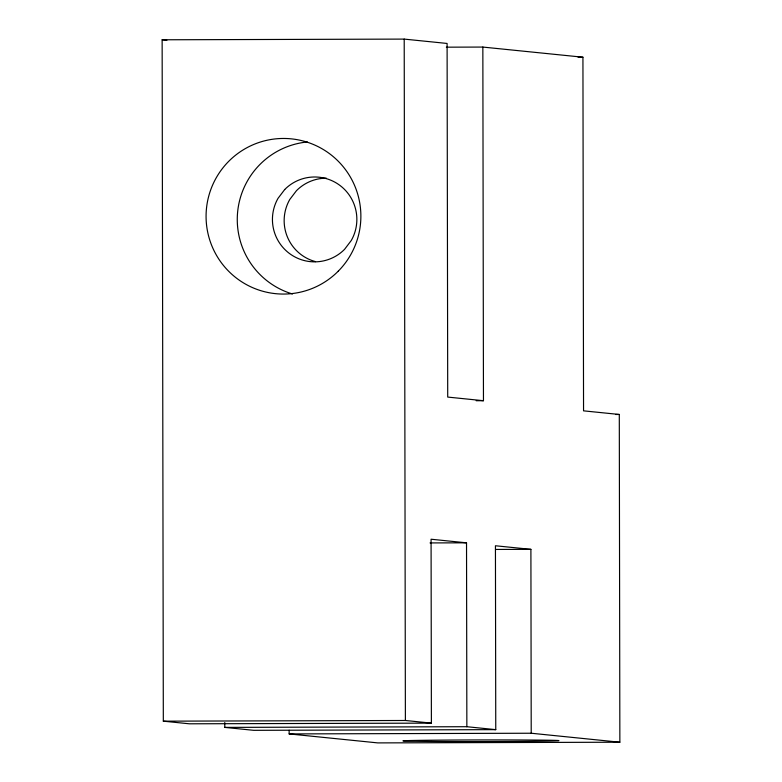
<?xml version="1.0" encoding="UTF-8"?>
<svg xmlns="http://www.w3.org/2000/svg" width="782" height="782" viewBox="0 0 782 782"><rect width="100%" height="100%" fill="white"/><g stroke="black" fill="none" stroke-linecap="round" stroke-linejoin="round"><path stroke-width="1.17" d="M482.846 47.067L582.932 57.213L583.548 410.843L619.295 414.47L619.862 742.216L531.213 733.233L530.9 549.345L495.436 545.758L495.759 729.645L466.854 726.713L466.531 542.825L431.078 539.228L431.39 723.125L189.322 723.8L163.321 721.17L162.138 39.784L404.206 39.1L447.099 43.45L447.715 397.08L483.462 400.707L482.846 47.067L446.346 47.174M578.064 57.223L582.932 57.213M476.16 400.726L483.462 400.707M615.649 414.48L619.295 414.47M430.041 542.923L466.531 542.825M495.622 549.443L530.9 549.345M163.321 721.17L405.389 720.486L431.39 723.125M224.776 722.529L224.786 727.397L466.854 726.713M495.759 729.645L253.691 730.32L224.786 727.397M289.144 730.261L289.144 733.917L531.213 733.233M619.862 742.216L377.794 742.9L289.144 733.917M162.138 39.784L166.898 40.263M404.206 39.1L405.389 720.486M315.517 261.628A42.443 42.218 -84.2 0 1 289.77 199.488L296.466 190.681A42.443 42.218 -84.2 0 1 326.299 178.169M292.468 293.983A77.809 77.398 -84.2 0 1 307.385 141.972M284.736 189.498L278.05 198.305A42.443 42.218 -84.2 0 0 344.559 249.341L351.245 240.533A42.443 42.218 -84.2 0 0 284.736 189.498M338.303 271.119A77.809 77.398 -84.2 0 0 303.377 141.053A77.809 77.398 -84.2 0 0 208.745 236.604A77.809 77.398 -84.2 0 0 338.303 271.119M431.781 741.463A77.809 0.811 -0.1 0 0 557.762 740.75A77.809 0.811 -0.1 0 0 453.325 740.036A77.809 0.811 -0.1 0 0 431.781 741.463"/></g></svg>
